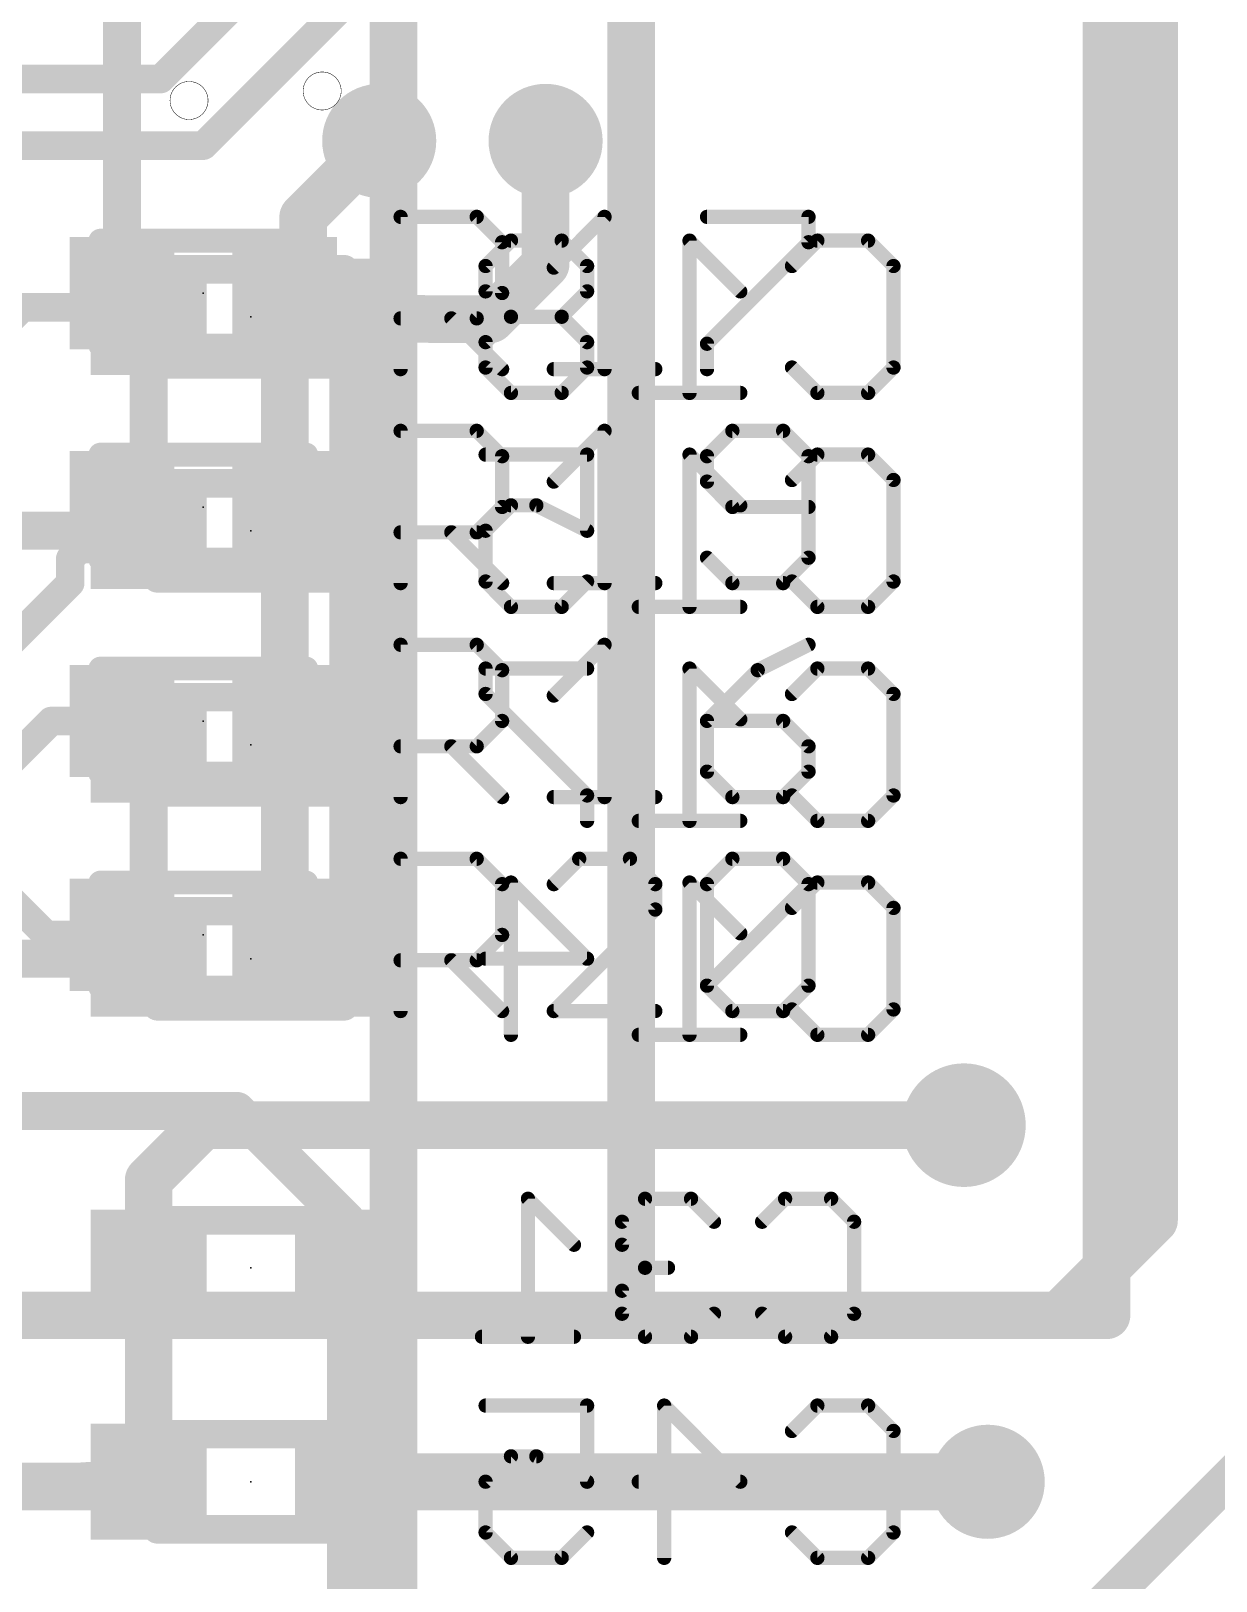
# Model space of a CAD drawing. Extents: x -18 to 144, y -21 to 125.
# Drawn here: x 62.83 to 69.16, y 65.89 to 74.17 of the extents above; entities that cross this region are included whole.
import ezdxf

# ---------------------------------------------------------------- set-up
doc = ezdxf.new("R2010")
doc.units = 0
for name, color, linetype in [('1', 251, 'CONTINUOUS'), ('114', 4, 'CONTINUOUS'), ('15', 251, 'CONTINUOUS'), ('16', 175, 'CONTINUOUS'), ('18', 82, 'CONTINUOUS'), ('2', 82, 'CONTINUOUS'), ('21', 253, 'CONTINUOUS'), ('22', 251, 'CONTINUOUS'), ('23', 7, 'CONTINUOUS'), ('24', 7, 'CONTINUOUS'), ('25', 253, 'CONTINUOUS'), ('28', 251, 'CONTINUOUS')]:
    doc.layers.add(name, color=color, linetype=linetype)

# ---------------------------------------------------------------- blocks, each defined once
blk = doc.blocks.new('RECT')
blk.add_solid([(-0.5, -0.5), (0.5, -0.5), (-0.5, 0.5), (0.5, 0.5)])
blk = doc.blocks.new('ROUNDV')
at = {"const_width": 0.5}
blk.add_lwpolyline([(0, -0.25, 1), (0, 0.25, 1), (0, -0.25)], format="xyb", dxfattribs=at)

msp = doc.modelspace()

# ---------------------------------------------------------------- linework, layer by layer
at = {"layer": '1'}
for points, const_width in [([(63.319, 72.771), (63.319, 75.511)], 0.2032), ([(64.2874, 73.1774), (64.6938, 73.5838)], 0.254), ([(64.2874, 72.7678), (64.2874, 73.1774)], 0.254), ([(64.189, 72.771), (64.2874, 72.7678)], 0.254), ([(64.189, 71.628), (64.189, 72.771)], 0.254), ([(63.2428, 72.6948), (63.319, 72.771)], 0.1524), ([(62.09, 71.996), (62.7888, 72.6948)], 0.1524), ([(62.7888, 72.6948), (63.2428, 72.6948)], 0.1524), ([(63.0428, 71.3518), (63.319, 71.628)], 0.1524), ([(64.189, 70.485), (64.189, 71.628)], 0.254), ([(63.0428, 71.2216), (63.0428, 71.3518)], 0.1524), ([(62.2172, 70.396), (63.0428, 71.2216)], 0.1524), ([(62.9412, 70.485), (62.4586, 70.0024)], 0.1524), ([(63.319, 70.485), (62.9412, 70.485)], 0.1524), ([(64.189, 69.342), (64.189, 70.485)], 0.254), ([(62.9158, 69.342), (62.6364, 69.6214)], 0.1524), ([(63.319, 69.342), (62.9158, 69.342)], 0.1524), ([(62.5602, 68.4022), (63.9318, 68.4022)], 0.2032), ([(63.9318, 68.4022), (64.516, 67.818)], 0.2032), ([(64.516, 67.818), (64.516, 65.278)], 0.2032)]:
    msp.add_lwpolyline(points, dxfattribs=dict(at, const_width=const_width))
for points, const_width in [([(64.7387, 73.5389, 1), (64.6489, 73.6287)], 0.127), ([(64.3509, 73.1774, 1), (64.2239, 73.1774)], 0.127), ([(64.2425, 73.2223, 1), (64.3323, 73.1325)], 0.127), ([(64.1911, 72.8345, 1), (64.1869, 72.7075)], 0.127), ([(64.2525, 72.771, 1), (64.1255, 72.771)], 0.127), ([(64.2853, 72.7043, 1), (64.2895, 72.8313)], 0.127), ([(63.2682, 72.771, 1), (63.3698, 72.771)], 0.1016), ([(63.3459, 72.7441, 1), (63.2921, 72.7979)], 0.0762), ([(64.2239, 72.7678, 1), (64.3509, 72.7678)], 0.127), ([(62.8157, 72.6679, 1), (62.7619, 72.7217)], 0.0762), ([(63.2159, 72.7217, 1), (63.2697, 72.6679)], 0.0762), ([(63.2428, 72.6567, 1), (63.2428, 72.7329)], 0.0762), ([(63.3459, 71.6011, 1), (63.2921, 71.6549)], 0.0762), ([(64.2525, 71.628, 1), (64.1255, 71.628)], 0.127), ([(64.1255, 71.628, 1), (64.2525, 71.628)], 0.127), ([(63.0809, 71.3518, 1), (63.0047, 71.3518)], 0.0762), ([(63.0159, 71.3787, 1), (63.0697, 71.3249)], 0.0762), ([(63.0697, 71.1947, 1), (63.0159, 71.2485)], 0.0762), ([(63.0047, 71.2216, 1), (63.0809, 71.2216)], 0.0762), ([(62.9412, 70.5231, 1), (62.9412, 70.4469)], 0.0762), ([(62.9681, 70.4581, 1), (62.9143, 70.5119)], 0.0762), ([(63.319, 70.4469, 1), (63.319, 70.5231)], 0.0762), ([(64.2525, 70.485, 1), (64.1255, 70.485)], 0.127), ([(64.1255, 70.485, 1), (64.2525, 70.485)], 0.127), ([(62.9158, 69.3801, 1), (62.9158, 69.3039)], 0.0762), ([(62.8889, 69.3151, 1), (62.9427, 69.3689)], 0.0762), ([(63.319, 69.3039, 1), (63.319, 69.3801)], 0.0762), ([(64.1255, 69.342, 1), (64.2525, 69.342)], 0.127), ([(63.9677, 68.4381, 1), (63.8959, 68.3663)], 0.1016), ([(63.9318, 68.3514, 1), (63.9318, 68.453)], 0.1016), ([(64.5668, 67.818, 1), (64.4652, 67.818)], 0.1016), ([(64.4801, 67.7821, 1), (64.5519, 67.8539)], 0.1016)]:
    msp.add_lwpolyline(points, format="xyb", dxfattribs=dict(at, const_width=const_width))
at = {"layer": '114', "const_width": 0.0025}
for points in [[(64.389, 73.7489, 1), (64.389, 73.9521, 1), (64.389, 73.7489)], [(63.6778, 73.6981, 1), (63.6778, 73.9013, 1), (63.6778, 73.6981)]]:
    msp.add_lwpolyline(points, format="xyb", dxfattribs=at)
at = {"layer": '15'}
for points, const_width in [([(68.58, 82.55), (68.58, 67.31)], 0.254), ([(68.834, 67.818), (68.834, 81.534)], 0.254), ([(66.04, 67.31), (66.04, 78.994)], 0.254), ([(64.77, 76.962), (64.77, 64.77)], 0.254), ([(68.326, 67.31), (68.834, 67.818)], 0.254), ([(67.818, 65.024), (70.358, 67.564)], 0.2032), ([(62.484, 67.31), (68.326, 67.31)], 0.254), ([(68.58, 67.31), (66.04, 67.31)], 0.254)]:
    msp.add_lwpolyline(points, dxfattribs=dict(at, const_width=const_width))
at = {"layer": '15', "const_width": 0.127}
for points in [[(68.8789, 67.7731, 1), (68.7891, 67.8629)], [(68.7705, 67.818, 1), (68.8975, 67.818)], [(66.04, 67.3735, 1), (66.04, 67.2465)], [(68.2811, 67.3549, 1), (68.3709, 67.2651)], [(68.326, 67.2465, 1), (68.326, 67.3735)], [(68.58, 67.2465, 1), (68.58, 67.3735)], [(65.9765, 67.31, 1), (66.1035, 67.31)], [(68.5165, 67.31, 1), (68.6435, 67.31)]]:
    msp.add_lwpolyline(points, format="xyb", dxfattribs=at)
at = {"layer": '16'}
for points, const_width in [([(65.5828, 72.9234), (65.5828, 73.5838)], 0.254), ([(65.2907, 72.6313), (65.5828, 72.9234)], 0.254), ([(63.4619, 72.644), (63.4619, 71.501)], 0.2032), ([(64.5541, 72.644), (64.9859, 72.6313)], 0.254), ([(64.5541, 71.501), (64.5541, 72.644)], 0.254), ([(64.9859, 72.6313), (65.2907, 72.6313)], 0.254), ([(64.5541, 70.358), (64.5541, 71.501)], 0.254), ([(63.4619, 71.501), (62.4332, 71.501)], 0.2032), ([(64.5541, 69.215), (64.5541, 70.358)], 0.254), ([(63.4619, 70.358), (63.4619, 69.215)], 0.2032), ([(63.4619, 69.215), (62.5348, 69.215)], 0.2032), ([(63.4619, 68.0339), (63.754, 68.326)], 0.254), ([(63.754, 68.326), (67.818, 68.326)], 0.254), ([(63.4619, 67.564), (63.4619, 68.0339)], 0.254), ([(63.4619, 67.564), (63.4619, 66.421)], 0.254), ([(64.5541, 67.564), (64.5541, 66.421)], 0.254), ([(64.5541, 66.421), (64.6811, 66.548)], 0.3048), ([(64.6811, 66.548), (64.6938, 66.3448)], 0.3048), ([(64.6938, 66.3448), (64.77, 66.421)], 0.3048), ([(64.77, 66.421), (67.945, 66.421)], 0.3048), ([(63.0809, 66.3956), (62.484, 66.3956)], 0.254), ([(63.4619, 66.421), (63.0809, 66.3956)], 0.254), ([(63.0809, 66.3956), (63.5, 66.3956)], 0.254), ([(64.5541, 66.421), (64.5541, 65.278)], 0.254)]:
    msp.add_lwpolyline(points, dxfattribs=dict(at, const_width=const_width))
for points, const_width in [([(65.6463, 73.5838, 1), (65.5193, 73.5838)], 0.127), ([(65.6277, 72.8785, 1), (65.5379, 72.9683)], 0.127), ([(65.5193, 72.9234, 1), (65.6463, 72.9234)], 0.127), ([(63.5127, 72.644, 1), (63.4111, 72.644)], 0.1016), ([(64.556, 72.7075, 1), (64.5522, 72.5805)], 0.127), ([(64.6176, 72.644, 1), (64.4906, 72.644)], 0.127), ([(64.9859, 72.6948, 1), (64.9859, 72.5678)], 0.127), ([(64.984, 72.5678, 1), (64.9878, 72.6948)], 0.127), ([(65.2458, 72.6762, 1), (65.3356, 72.5864)], 0.127), ([(65.2907, 72.5678, 1), (65.2907, 72.6948)], 0.127), ([(64.6176, 71.501, 1), (64.4906, 71.501)], 0.127), ([(63.4111, 71.501, 1), (63.5127, 71.501)], 0.1016), ([(63.4619, 71.4502, 1), (63.4619, 71.5518)], 0.1016), ([(64.4906, 71.501, 1), (64.6176, 71.501)], 0.127), ([(64.6176, 70.358, 1), (64.4906, 70.358)], 0.127), ([(63.5127, 70.358, 1), (63.4111, 70.358)], 0.1016), ([(64.4906, 70.358, 1), (64.6176, 70.358)], 0.127), ([(63.4619, 69.1642, 1), (63.4619, 69.2658)], 0.1016), ([(63.4111, 69.215, 1), (63.5127, 69.215)], 0.1016), ([(64.4906, 69.215, 1), (64.6176, 69.215)], 0.127), ([(63.754, 68.3895, 1), (63.754, 68.2625)], 0.127), ([(63.7989, 68.2811, 1), (63.7091, 68.3709)], 0.127), ([(67.818, 68.2625, 1), (67.818, 68.3895)], 0.127), ([(63.5254, 68.0339, 1), (63.3984, 68.0339)], 0.127), ([(63.417, 68.0788, 1), (63.5068, 67.989)], 0.127), ([(63.5254, 67.564, 1), (63.3984, 67.564)], 0.127), ([(64.6176, 67.564, 1), (64.4906, 67.564)], 0.127), ([(63.3984, 67.564, 1), (63.5254, 67.564)], 0.127), ([(64.7572, 66.5528, 1), (64.605, 66.5432)], 0.1524), ([(64.735, 66.4941, 1), (64.6272, 66.6019)], 0.1524), ([(64.77, 66.4972, 1), (64.77, 66.3448)], 0.1524), ([(64.8239, 66.3671, 1), (64.7161, 66.4749)], 0.1524), ([(67.945, 66.3448, 1), (67.945, 66.4972)], 0.1524), ([(63.0809, 66.4591, 1), (63.0809, 66.3321)], 0.127), ([(63.0767, 66.459, 1), (63.0851, 66.3322)], 0.127), ([(63.0809, 66.3321, 1), (63.0809, 66.4591)], 0.127), ([(63.4661, 66.3576, 1), (63.4577, 66.4844)], 0.127), ([(63.5, 66.3321, 1), (63.5, 66.4591)], 0.127), ([(64.5002, 66.4749, 1), (64.608, 66.3671)], 0.1524), ([(64.6176, 66.421, 1), (64.4906, 66.421)], 0.127), ([(63.3984, 66.421, 1), (63.5254, 66.421)], 0.127), ([(64.4906, 66.421, 1), (64.6176, 66.421)], 0.127), ([(64.6399, 66.3987, 1), (64.7477, 66.2909)], 0.1524), ([(64.6177, 66.34, 1), (64.7699, 66.3496)], 0.1524)]:
    msp.add_lwpolyline(points, format="xyb", dxfattribs=dict(at, const_width=const_width))
at = {"layer": '2', "const_width": 0.1524}
for points in [[(63.5254, 73.914), (65.151, 75.5396)], [(63.754, 73.5584), (64.8208, 74.6252)], [(57.6072, 73.914), (63.5254, 73.914)], [(57.8104, 73.5584), (63.754, 73.5584)]]:
    msp.add_lwpolyline(points, dxfattribs=at)
at = {"layer": '2', "const_width": 0.0762}
for points in [[(63.4985, 73.9409, 1), (63.5523, 73.8871)], [(63.5254, 73.8759, 1), (63.5254, 73.9521)], [(63.7271, 73.5853, 1), (63.7809, 73.5315)], [(63.754, 73.5203, 1), (63.754, 73.5965)]]:
    msp.add_lwpolyline(points, format="xyb", dxfattribs=at)
at = {"layer": '21', "const_width": 0.0635}
for points in [[(63.204, 73.0828, 1), (63.204, 73.0192)], [(64.304, 73.0192, 1), (64.304, 73.0828)], [(63.204, 72.5228, 1), (63.204, 72.4592)], [(64.304, 72.4592, 1), (64.304, 72.5228)], [(63.204, 71.9398, 1), (63.204, 71.8762)], [(64.304, 71.8762, 1), (64.304, 71.9398)], [(63.204, 71.3798, 1), (63.204, 71.3162)], [(64.304, 71.3162, 1), (64.304, 71.3798)], [(63.204, 70.7968, 1), (63.204, 70.7332)], [(64.304, 70.7332, 1), (64.304, 70.7968)], [(63.204, 70.2368, 1), (63.204, 70.1732)], [(64.304, 70.1732, 1), (64.304, 70.2368)], [(63.204, 69.6538, 1), (63.204, 69.5902)], [(64.304, 69.5902, 1), (64.304, 69.6538)], [(63.204, 69.0938, 1), (63.204, 69.0302)], [(64.304, 69.0302, 1), (64.304, 69.0938)]]:
    msp.add_lwpolyline(points, format="xyb", dxfattribs=at)
at = {"layer": '21', "const_width": 0.127}
for points in [[(63.204, 73.051), (64.304, 73.051)], [(63.204, 72.491), (64.304, 72.491)], [(63.204, 71.908), (64.304, 71.908)], [(63.204, 71.348), (64.304, 71.348)], [(63.204, 70.765), (64.304, 70.765)], [(63.204, 70.205), (64.304, 70.205)], [(63.204, 69.622), (64.304, 69.622)], [(63.204, 69.062), (64.304, 69.062)]]:
    msp.add_lwpolyline(points, dxfattribs=at)
at = {"layer": '22', "const_width": 0.1524}
for points in [[(63.508, 72.898), (64.508, 72.898)], [(64.508, 72.39), (63.508, 72.39)], [(63.508, 71.755), (64.508, 71.755)], [(64.508, 71.247), (63.508, 71.247)], [(63.508, 70.612), (64.508, 70.612)], [(64.508, 70.104), (63.508, 70.104)], [(63.508, 69.469), (64.508, 69.469)], [(64.508, 68.961), (63.508, 68.961)], [(63.508, 67.818), (64.508, 67.818)], [(64.508, 67.31), (63.508, 67.31)], [(63.508, 66.675), (64.508, 66.675)], [(64.508, 66.167), (63.508, 66.167)]]:
    msp.add_lwpolyline(points, dxfattribs=at)
at = {"layer": '22', "const_width": 0.0762}
for points in [[(63.508, 72.9361, 1), (63.508, 72.8599)], [(64.508, 72.8599, 1), (64.508, 72.9361)], [(63.508, 72.4281, 1), (63.508, 72.3519)], [(64.508, 72.3519, 1), (64.508, 72.4281)], [(63.508, 71.7931, 1), (63.508, 71.7169)], [(64.508, 71.7169, 1), (64.508, 71.7931)], [(63.508, 71.2851, 1), (63.508, 71.2089)], [(64.508, 71.2089, 1), (64.508, 71.2851)], [(63.508, 70.6501, 1), (63.508, 70.5739)], [(64.508, 70.5739, 1), (64.508, 70.6501)], [(63.508, 70.1421, 1), (63.508, 70.0659)], [(64.508, 70.0659, 1), (64.508, 70.1421)], [(63.508, 69.5071, 1), (63.508, 69.4309)], [(64.508, 69.4309, 1), (64.508, 69.5071)], [(63.508, 68.9991, 1), (63.508, 68.9229)], [(64.508, 68.9229, 1), (64.508, 68.9991)], [(63.508, 67.8561, 1), (63.508, 67.7799)], [(64.508, 67.7799, 1), (64.508, 67.8561)], [(63.508, 67.3481, 1), (63.508, 67.2719)], [(64.508, 67.2719, 1), (64.508, 67.3481)], [(63.508, 66.7131, 1), (63.508, 66.6369)], [(64.508, 66.6369, 1), (64.508, 66.7131)], [(63.508, 66.2051, 1), (63.508, 66.1289)], [(64.508, 66.1289, 1), (64.508, 66.2051)]]:
    msp.add_lwpolyline(points, format="xyb", dxfattribs=at)
at = {"layer": '23'}
for p in [(63.754, 72.771), (63.754, 71.628), (63.754, 70.485), (63.754, 69.342)]:
    msp.add_point(p, dxfattribs=at)
at = {"layer": '24'}
for p in [(64.008, 72.644), (64.008, 71.501), (64.008, 70.358), (64.008, 69.215), (64.008, 67.564), (64.008, 66.421)]:
    msp.add_point(p, dxfattribs=at)
at = {"layer": '25', "const_width": 0.0762}
for points in [[(64.8081, 72.3646), (64.8081, 73.1781)], [(64.8081, 73.1781), (65.2148, 73.1781)], [(65.2148, 73.1781), (65.3504, 73.0425)], [(65.6267, 72.9069), (65.8978, 73.1781)], [(65.8978, 73.1781), (65.8978, 72.3646)], [(66.4453, 73.1781), (66.9876, 73.1781)], [(66.9876, 73.1781), (66.9876, 73.0425)], [(65.3504, 73.0425), (65.3504, 72.7713)], [(66.9876, 73.0425), (66.4453, 72.5002)], [(65.3504, 72.7713), (65.2148, 72.6358)], [(65.2148, 72.6358), (64.8081, 72.6358)], [(65.0793, 72.6358), (65.3504, 72.3646)], [(66.4453, 72.5002), (66.4453, 72.3646)], [(65.6267, 72.3646), (66.169, 72.3646)], [(64.8081, 71.2216), (64.8081, 72.0351)], [(64.8081, 72.0351), (65.2148, 72.0351)], [(65.2148, 72.0351), (65.3504, 71.8995)], [(65.6267, 71.7639), (65.8978, 72.0351)], [(65.8978, 72.0351), (65.8978, 71.2216)], [(66.5808, 72.0351), (66.4453, 71.8995)], [(66.852, 72.0351), (66.5808, 72.0351)], [(66.9876, 71.8995), (66.852, 72.0351)], [(65.3504, 71.8995), (65.3504, 71.6283)], [(66.4453, 71.8995), (66.4453, 71.7639)], [(66.9876, 71.3572), (66.9876, 71.8995)], [(66.4453, 71.7639), (66.5808, 71.6283)], [(65.3504, 71.6283), (65.2148, 71.4928)], [(66.5808, 71.6283), (66.9876, 71.6283)], [(65.2148, 71.4928), (64.8081, 71.4928)], [(65.0793, 71.4928), (65.3504, 71.2216)], [(66.4453, 71.3572), (66.5808, 71.2216)], [(66.852, 71.2216), (66.9876, 71.3572)], [(65.6267, 71.2216), (66.169, 71.2216)], [(66.5808, 71.2216), (66.852, 71.2216)], [(64.8081, 70.0786), (64.8081, 70.8921)], [(64.8081, 70.8921), (65.2148, 70.8921)], [(65.2148, 70.8921), (65.3504, 70.7565)], [(65.6267, 70.6209), (65.8978, 70.8921)], [(65.8978, 70.8921), (65.8978, 70.0786)], [(66.9876, 70.8921), (66.7164, 70.7565)], [(65.3504, 70.7565), (65.3504, 70.4853)], [(66.7164, 70.7565), (66.4453, 70.4853)], [(65.3504, 70.4853), (65.2148, 70.3498)], [(66.4453, 70.4853), (66.4453, 70.2142)], [(66.852, 70.4853), (66.4453, 70.4853)], [(66.9876, 70.3498), (66.852, 70.4853)], [(65.2148, 70.3498), (64.8081, 70.3498)], [(65.0793, 70.3498), (65.3504, 70.0786)], [(66.9876, 70.2142), (66.9876, 70.3498)], [(66.4453, 70.2142), (66.5808, 70.0786)], [(66.852, 70.0786), (66.9876, 70.2142)], [(65.6267, 70.0786), (66.169, 70.0786)], [(66.5808, 70.0786), (66.852, 70.0786)], [(64.8081, 68.9356), (64.8081, 69.7491)], [(64.8081, 69.7491), (65.2148, 69.7491)], [(65.2148, 69.7491), (65.3504, 69.6135)], [(65.7623, 69.7491), (65.6267, 69.6135)], [(66.0334, 69.7491), (65.7623, 69.7491)], [(66.169, 69.6135), (66.0334, 69.7491)], [(66.4453, 69.6135), (66.5808, 69.7491)], [(66.5808, 69.7491), (66.852, 69.7491)], [(66.852, 69.7491), (66.9876, 69.6135)], [(65.3504, 69.6135), (65.3504, 69.3423)], [(66.169, 69.4779), (66.169, 69.6135)], [(66.4453, 69.0712), (66.4453, 69.6135)], [(66.4453, 69.0712), (66.9876, 69.6135)], [(66.9876, 69.6135), (66.9876, 69.0712)], [(65.6267, 68.9356), (66.169, 69.4779)], [(65.3504, 69.3423), (65.2148, 69.2068)], [(65.2148, 69.2068), (64.8081, 69.2068)], [(65.0793, 69.2068), (65.3504, 68.9356)], [(66.5808, 68.9356), (66.4453, 69.0712)], [(66.9876, 69.0712), (66.852, 68.9356)], [(66.169, 68.9356), (65.6267, 68.9356)], [(66.852, 68.9356), (66.5808, 68.9356)]]:
    msp.add_lwpolyline(points, dxfattribs=at)
at = {"layer": '25', "const_width": 0.0381}
for points in [[(64.8271, 73.1781, 1), (64.7891, 73.1781)], [(64.8081, 73.1971, 1), (64.8081, 73.159)], [(65.2283, 73.1916, 1), (65.2014, 73.1646)], [(65.2148, 73.159, 1), (65.2148, 73.1971)], [(65.9169, 73.1781, 1), (65.8788, 73.1781)], [(65.9113, 73.1646, 1), (65.8844, 73.1916)], [(66.4453, 73.1971, 1), (66.4453, 73.159)], [(67.0066, 73.1781, 1), (66.9685, 73.1781)], [(66.9876, 73.159, 1), (66.9876, 73.1971)], [(65.3695, 73.0425, 1), (65.3314, 73.0425)], [(65.337, 73.029, 1), (65.3639, 73.056)], [(66.9685, 73.0425, 1), (67.0066, 73.0425)], [(67.0011, 73.029, 1), (66.9741, 73.056)], [(65.6132, 72.9204, 1), (65.6401, 72.8935)], [(65.3314, 72.7713, 1), (65.3695, 72.7713)], [(65.3639, 72.7579, 1), (65.337, 72.7848)], [(64.8081, 72.6548, 1), (64.8081, 72.6167)], [(65.0927, 72.6492, 1), (65.0658, 72.6223)], [(65.2014, 72.6492, 1), (65.2283, 72.6223)], [(65.2148, 72.6167, 1), (65.2148, 72.6548)], [(66.4318, 72.5137, 1), (66.4587, 72.4867)], [(66.4643, 72.5002, 1), (66.4262, 72.5002)], [(64.7891, 72.3646, 1), (64.8271, 72.3646)], [(65.337, 72.3511, 1), (65.3639, 72.3781)], [(65.6267, 72.3837, 1), (65.6267, 72.3456)], [(65.8788, 72.3646, 1), (65.9169, 72.3646)], [(66.169, 72.3456, 1), (66.169, 72.3837)], [(66.4262, 72.3646, 1), (66.4643, 72.3646)], [(64.8271, 72.0351, 1), (64.7891, 72.0351)], [(64.8081, 72.0541, 1), (64.8081, 72.016)], [(65.2283, 72.0486, 1), (65.2014, 72.0216)], [(65.2148, 72.016, 1), (65.2148, 72.0541)], [(65.9169, 72.0351, 1), (65.8788, 72.0351)], [(65.9113, 72.0216, 1), (65.8844, 72.0486)], [(66.5808, 72.0541, 1), (66.5808, 72.016)], [(66.5943, 72.0216, 1), (66.5674, 72.0486)], [(66.8655, 72.0486, 1), (66.8385, 72.0216)], [(66.852, 72.016, 1), (66.852, 72.0541)], [(65.3695, 71.8995, 1), (65.3314, 71.8995)], [(65.337, 71.886, 1), (65.3639, 71.913)], [(66.4318, 71.913, 1), (66.4587, 71.886)], [(66.4643, 71.8995, 1), (66.4262, 71.8995)], [(67.0066, 71.8995, 1), (66.9685, 71.8995)], [(66.9741, 71.886, 1), (67.0011, 71.913)], [(65.6132, 71.7774, 1), (65.6401, 71.7505)], [(66.4587, 71.7774, 1), (66.4318, 71.7505)], [(66.4262, 71.7639, 1), (66.4643, 71.7639)], [(65.3314, 71.6283, 1), (65.3695, 71.6283)], [(65.3639, 71.6149, 1), (65.337, 71.6418)], [(66.5808, 71.6474, 1), (66.5808, 71.6093)], [(66.5674, 71.6149, 1), (66.5943, 71.6418)], [(66.9876, 71.6093, 1), (66.9876, 71.6474)], [(64.8081, 71.5118, 1), (64.8081, 71.4737)], [(65.0927, 71.5062, 1), (65.0658, 71.4793)], [(65.2014, 71.5062, 1), (65.2283, 71.4793)], [(65.2148, 71.4737, 1), (65.2148, 71.5118)], [(66.4587, 71.3707, 1), (66.4318, 71.3437)], [(66.9685, 71.3572, 1), (67.0066, 71.3572)], [(67.0011, 71.3437, 1), (66.9741, 71.3707)], [(64.7891, 71.2216, 1), (64.8271, 71.2216)], [(65.337, 71.2081, 1), (65.3639, 71.2351)], [(65.6267, 71.2407, 1), (65.6267, 71.2026)], [(65.8788, 71.2216, 1), (65.9169, 71.2216)], [(66.169, 71.2026, 1), (66.169, 71.2407)], [(66.5808, 71.2407, 1), (66.5808, 71.2026)], [(66.5674, 71.2081, 1), (66.5943, 71.2351)], [(66.8385, 71.2351, 1), (66.8655, 71.2081)], [(66.852, 71.2026, 1), (66.852, 71.2407)], [(64.8271, 70.8921, 1), (64.7891, 70.8921)], [(64.8081, 70.9111, 1), (64.8081, 70.873)], [(65.2283, 70.9056, 1), (65.2014, 70.8786)], [(65.2148, 70.873, 1), (65.2148, 70.9111)], [(65.9169, 70.8921, 1), (65.8788, 70.8921)], [(65.9113, 70.8786, 1), (65.8844, 70.9056)], [(66.9961, 70.8751, 1), (66.9791, 70.9091)], [(65.3695, 70.7565, 1), (65.3314, 70.7565)], [(66.7299, 70.743, 1), (66.7029, 70.77)], [(65.337, 70.743, 1), (65.3639, 70.77)], [(66.7079, 70.7736, 1), (66.7249, 70.7395)], [(65.6132, 70.6344, 1), (65.6401, 70.6075)], [(65.3314, 70.4853, 1), (65.3695, 70.4853)], [(65.3639, 70.4719, 1), (65.337, 70.4988)], [(66.4643, 70.4853, 1), (66.4262, 70.4853)], [(66.4453, 70.5044, 1), (66.4453, 70.4663)], [(66.4318, 70.4988, 1), (66.4587, 70.4719)], [(66.8655, 70.4988, 1), (66.8385, 70.4719)], [(66.852, 70.4663, 1), (66.852, 70.5044)], [(64.8081, 70.3688, 1), (64.8081, 70.3307)], [(65.0927, 70.3632, 1), (65.0658, 70.3363)], [(65.2014, 70.3632, 1), (65.2283, 70.3363)], [(65.2148, 70.3307, 1), (65.2148, 70.3688)], [(67.0066, 70.3498, 1), (66.9685, 70.3498)], [(66.9741, 70.3363, 1), (67.0011, 70.3632)], [(66.4587, 70.2277, 1), (66.4318, 70.2007)], [(66.4262, 70.2142, 1), (66.4643, 70.2142)], [(66.9685, 70.2142, 1), (67.0066, 70.2142)], [(67.0011, 70.2007, 1), (66.9741, 70.2277)], [(64.7891, 70.0786, 1), (64.8271, 70.0786)], [(65.337, 70.0651, 1), (65.3639, 70.0921)], [(65.6267, 70.0977, 1), (65.6267, 70.0596)], [(65.8788, 70.0786, 1), (65.9169, 70.0786)], [(66.169, 70.0596, 1), (66.169, 70.0977)], [(66.5808, 70.0977, 1), (66.5808, 70.0596)], [(66.5674, 70.0651, 1), (66.5943, 70.0921)], [(66.8385, 70.0921, 1), (66.8655, 70.0651)], [(66.852, 70.0596, 1), (66.852, 70.0977)], [(64.8271, 69.7491, 1), (64.7891, 69.7491)], [(64.8081, 69.7681, 1), (64.8081, 69.73)], [(65.2283, 69.7626, 1), (65.2014, 69.7356)], [(65.2148, 69.73, 1), (65.2148, 69.7681)], [(65.7623, 69.7681, 1), (65.7623, 69.73)], [(65.7757, 69.7356, 1), (65.7488, 69.7626)], [(66.0469, 69.7626, 1), (66.02, 69.7356)], [(66.0334, 69.73, 1), (66.0334, 69.7681)], [(66.5808, 69.7681, 1), (66.5808, 69.73)], [(66.5943, 69.7356, 1), (66.5674, 69.7626)], [(66.8655, 69.7626, 1), (66.8385, 69.7356)], [(66.852, 69.73, 1), (66.852, 69.7681)], [(65.3695, 69.6135, 1), (65.3314, 69.6135)], [(65.337, 69.6, 1), (65.3639, 69.627)], [(65.6132, 69.627, 1), (65.6401, 69.6)], [(66.1881, 69.6135, 1), (66.15, 69.6135)], [(66.1555, 69.6, 1), (66.1825, 69.627)], [(66.4318, 69.627, 1), (66.4587, 69.6)], [(66.4643, 69.6135, 1), (66.4262, 69.6135)], [(67.0066, 69.6135, 1), (66.9685, 69.6135)], [(67.0011, 69.6, 1), (66.9741, 69.627)], [(66.9741, 69.6, 1), (67.0011, 69.627)], [(66.15, 69.4779, 1), (66.1881, 69.4779)], [(66.1825, 69.4645, 1), (66.1555, 69.4914)], [(65.3314, 69.3423, 1), (65.3695, 69.3423)], [(65.3639, 69.3289, 1), (65.337, 69.3558)], [(64.8081, 69.2258, 1), (64.8081, 69.1877)], [(65.0927, 69.2202, 1), (65.0658, 69.1933)], [(65.2014, 69.2202, 1), (65.2283, 69.1933)], [(65.2148, 69.1877, 1), (65.2148, 69.2258)], [(66.4587, 69.0847, 1), (66.4318, 69.0577)], [(66.4318, 69.0847, 1), (66.4587, 69.0577)], [(66.4262, 69.0712, 1), (66.4643, 69.0712)], [(66.9685, 69.0712, 1), (67.0066, 69.0712)], [(67.0011, 69.0577, 1), (66.9741, 69.0847)], [(65.6267, 68.9547, 1), (65.6267, 68.9166)], [(66.169, 68.9166, 1), (66.169, 68.9547)], [(66.5808, 68.9547, 1), (66.5808, 68.9166)], [(66.852, 68.9166, 1), (66.852, 68.9547)], [(64.7891, 68.9356, 1), (64.8271, 68.9356)], [(65.337, 68.9221, 1), (65.3639, 68.9491)], [(65.6132, 68.9491, 1), (65.6401, 68.9221)], [(66.5674, 68.9221, 1), (66.5943, 68.9491)], [(66.8385, 68.9491, 1), (66.8655, 68.9221)]]:
    msp.add_lwpolyline(points, format="xyb", dxfattribs=at)
at = {"layer": '28', "const_width": 0.0762}
for points in [[(65.3977, 73.0511), (65.2622, 72.9155)], [(65.6689, 73.0511), (65.3977, 73.0511)], [(65.8045, 72.9155), (65.6689, 73.0511)], [(66.6231, 72.7799), (66.3519, 73.0511)], [(66.3519, 73.0511), (66.3519, 72.2376)], [(66.8993, 72.9155), (67.0349, 73.0511)], [(67.0349, 73.0511), (67.3061, 73.0511)], [(67.3061, 73.0511), (67.4416, 72.9155)], [(65.2622, 72.9155), (65.2622, 72.7799)], [(65.8045, 72.7799), (65.8045, 72.9155)], [(67.4416, 72.9155), (67.4416, 72.3732)], [(65.2622, 72.7799), (65.3977, 72.6443)], [(65.6689, 72.6443), (65.8045, 72.7799)], [(65.3977, 72.6443), (65.2622, 72.5088)], [(65.6689, 72.6443), (65.3977, 72.6443)], [(65.8045, 72.5088), (65.6689, 72.6443)], [(65.2622, 72.5088), (65.2622, 72.3732)], [(65.8045, 72.3732), (65.8045, 72.5088)], [(65.2622, 72.3732), (65.3977, 72.2376)], [(65.6689, 72.2376), (65.8045, 72.3732)], [(67.0349, 72.2376), (66.8993, 72.3732)], [(67.4416, 72.3732), (67.3061, 72.2376)], [(65.3977, 72.2376), (65.6689, 72.2376)], [(66.6231, 72.2376), (66.0807, 72.2376)], [(67.3061, 72.2376), (67.0349, 72.2376)], [(65.2622, 71.9081), (65.8045, 71.9081)], [(65.8045, 71.9081), (65.8045, 71.5013)], [(66.6231, 71.6369), (66.3519, 71.9081)], [(66.3519, 71.9081), (66.3519, 71.0946)], [(66.8993, 71.7725), (67.0349, 71.9081)], [(67.0349, 71.9081), (67.3061, 71.9081)], [(67.3061, 71.9081), (67.4416, 71.7725)], [(67.4416, 71.7725), (67.4416, 71.2302)], [(65.3977, 71.6369), (65.2622, 71.5013)], [(65.5333, 71.6369), (65.3977, 71.6369)], [(65.8045, 71.5013), (65.5333, 71.6369)], [(65.2622, 71.5013), (65.2622, 71.2302)], [(65.2622, 71.2302), (65.3977, 71.0946)], [(65.6689, 71.0946), (65.8045, 71.2302)], [(67.0349, 71.0946), (66.8993, 71.2302)], [(67.4416, 71.2302), (67.3061, 71.0946)], [(65.3977, 71.0946), (65.6689, 71.0946)], [(66.6231, 71.0946), (66.0807, 71.0946)], [(67.3061, 71.0946), (67.0349, 71.0946)], [(65.8045, 70.7651), (65.2622, 70.7651)], [(65.2622, 70.7651), (65.2622, 70.6295)], [(66.6231, 70.4939), (66.3519, 70.7651)], [(66.3519, 70.7651), (66.3519, 69.9516)], [(66.8993, 70.6295), (67.0349, 70.7651)], [(67.0349, 70.7651), (67.3061, 70.7651)], [(67.3061, 70.7651), (67.4416, 70.6295)], [(65.2622, 70.6295), (65.8045, 70.0872)], [(67.4416, 70.6295), (67.4416, 70.0872)], [(65.8045, 70.0872), (65.8045, 69.9516)], [(67.0349, 69.9516), (66.8993, 70.0872)], [(67.4416, 70.0872), (67.3061, 69.9516)], [(66.6231, 69.9516), (66.0807, 69.9516)], [(67.3061, 69.9516), (67.0349, 69.9516)], [(65.3977, 68.8086), (65.3977, 69.6221)], [(65.3977, 69.6221), (65.8045, 69.2153)], [(66.6231, 69.3509), (66.3519, 69.6221)], [(66.3519, 69.6221), (66.3519, 68.8086)], [(66.8993, 69.4865), (67.0349, 69.6221)], [(67.0349, 69.6221), (67.3061, 69.6221)], [(67.3061, 69.6221), (67.4416, 69.4865)], [(67.4416, 69.4865), (67.4416, 68.9442)], [(65.8045, 69.2153), (65.2622, 69.2153)], [(67.0349, 68.8086), (66.8993, 68.9442)], [(67.4416, 68.9442), (67.3061, 68.8086)], [(66.6231, 68.8086), (66.0807, 68.8086)], [(67.3061, 68.8086), (67.0349, 68.8086)], [(65.7343, 67.6872), (65.4886, 67.9329)], [(65.4886, 67.9329), (65.4886, 67.1957)], [(66.1141, 67.9329), (65.9912, 67.8101)], [(66.3599, 67.9329), (66.1141, 67.9329)], [(66.4827, 67.8101), (66.3599, 67.9329)], [(66.7397, 67.8101), (66.8625, 67.9329)], [(66.8625, 67.9329), (67.1083, 67.9329)], [(67.1083, 67.9329), (67.2311, 67.8101)], [(65.9912, 67.8101), (65.9912, 67.6872)], [(67.2311, 67.8101), (67.2311, 67.3186)], [(65.9912, 67.6872), (66.1141, 67.5643)], [(66.1141, 67.5643), (65.9912, 67.4414)], [(66.1141, 67.5643), (66.237, 67.5643)], [(65.9912, 67.4414), (65.9912, 67.3186)], [(65.9912, 67.3186), (66.1141, 67.1957)], [(66.3599, 67.1957), (66.4827, 67.3186)], [(66.8625, 67.1957), (66.7397, 67.3186)], [(67.2311, 67.3186), (67.1083, 67.1957)], [(65.7343, 67.1957), (65.2428, 67.1957)], [(66.1141, 67.1957), (66.3599, 67.1957)], [(67.1083, 67.1957), (66.8625, 67.1957)], [(65.2622, 66.8281), (65.8045, 66.8281)], [(65.8045, 66.8281), (65.8045, 66.4213)], [(66.2163, 66.0146), (66.2163, 66.8281)], [(66.2163, 66.8281), (66.6231, 66.4213)], [(66.8993, 66.6925), (67.0349, 66.8281)], [(67.0349, 66.8281), (67.3061, 66.8281)], [(67.3061, 66.8281), (67.4416, 66.6925)], [(67.4416, 66.6925), (67.4416, 66.1502)], [(65.3977, 66.5569), (65.2622, 66.4213)], [(65.5333, 66.5569), (65.3977, 66.5569)], [(65.8045, 66.4213), (65.5333, 66.5569)], [(65.2622, 66.4213), (65.2622, 66.1502)], [(66.6231, 66.4213), (66.0807, 66.4213)], [(65.2622, 66.1502), (65.3977, 66.0146)], [(65.6689, 66.0146), (65.8045, 66.1502)], [(67.0349, 66.0146), (66.8993, 66.1502)], [(67.4416, 66.1502), (67.3061, 66.0146)], [(65.3977, 66.0146), (65.6689, 66.0146)], [(67.3061, 66.0146), (67.0349, 66.0146)]]:
    msp.add_lwpolyline(points, dxfattribs=at)
at = {"layer": '28', "const_width": 0.0381}
for points in [[(65.3977, 73.0701, 1), (65.3977, 73.032)], [(65.4112, 73.0376, 1), (65.3843, 73.0646)], [(65.6824, 73.0646, 1), (65.6554, 73.0376)], [(65.6689, 73.032, 1), (65.6689, 73.0701)], [(66.3654, 73.0646, 1), (66.3384, 73.0376)], [(66.3709, 73.0511, 1), (66.3328, 73.0511)], [(67.0349, 73.0701, 1), (67.0349, 73.032)], [(67.0484, 73.0376, 1), (67.0214, 73.0646)], [(67.3195, 73.0646, 1), (67.2926, 73.0376)], [(67.3061, 73.032, 1), (67.3061, 73.0701)], [(65.2487, 72.929, 1), (65.2756, 72.902)], [(65.2812, 72.9155, 1), (65.2431, 72.9155)], [(65.8235, 72.9155, 1), (65.7854, 72.9155)], [(65.791, 72.902, 1), (65.818, 72.929)], [(66.8858, 72.929, 1), (66.9128, 72.902)], [(67.4607, 72.9155, 1), (67.4226, 72.9155)], [(67.4282, 72.902, 1), (67.4551, 72.929)], [(65.2756, 72.7934, 1), (65.2487, 72.7665)], [(65.2431, 72.7799, 1), (65.2812, 72.7799)], [(65.7854, 72.7799, 1), (65.8235, 72.7799)], [(65.818, 72.7665, 1), (65.791, 72.7934)], [(66.6096, 72.7665, 1), (66.6365, 72.7934)], [(65.3977, 72.6634, 1), (65.3977, 72.6253)], [(65.4112, 72.6309, 1), (65.3843, 72.6578)], [(65.3843, 72.6309, 1), (65.4112, 72.6578)], [(65.6824, 72.6578, 1), (65.6554, 72.6309)], [(65.6554, 72.6578, 1), (65.6824, 72.6309)], [(65.6689, 72.6253, 1), (65.6689, 72.6634)], [(65.2812, 72.5088, 1), (65.2431, 72.5088)], [(65.2487, 72.5222, 1), (65.2756, 72.4953)], [(65.8235, 72.5088, 1), (65.7854, 72.5088)], [(65.791, 72.4953, 1), (65.818, 72.5222)], [(65.2756, 72.3867, 1), (65.2487, 72.3597)], [(65.2431, 72.3732, 1), (65.2812, 72.3732)], [(65.7854, 72.3732, 1), (65.8235, 72.3732)], [(65.818, 72.3597, 1), (65.791, 72.3867)], [(66.9128, 72.3867, 1), (66.8858, 72.3597)], [(67.4226, 72.3732, 1), (67.4607, 72.3732)], [(67.4551, 72.3597, 1), (67.4282, 72.3867)], [(65.3977, 72.2566, 1), (65.3977, 72.2186)], [(65.3843, 72.2241, 1), (65.4112, 72.2511)], [(65.6554, 72.2511, 1), (65.6824, 72.2241)], [(65.6689, 72.2186, 1), (65.6689, 72.2566)], [(66.0807, 72.2566, 1), (66.0807, 72.2186)], [(66.3328, 72.2376, 1), (66.3709, 72.2376)], [(66.6231, 72.2186, 1), (66.6231, 72.2566)], [(67.0349, 72.2566, 1), (67.0349, 72.2186)], [(67.0214, 72.2241, 1), (67.0484, 72.2511)], [(67.2926, 72.2511, 1), (67.3195, 72.2241)], [(67.3061, 72.2186, 1), (67.3061, 72.2566)], [(65.2622, 71.9271, 1), (65.2622, 71.889)], [(65.8235, 71.9081, 1), (65.7854, 71.9081)], [(65.8045, 71.889, 1), (65.8045, 71.9271)], [(66.3654, 71.9216, 1), (66.3384, 71.8946)], [(66.3709, 71.9081, 1), (66.3328, 71.9081)], [(67.0349, 71.9271, 1), (67.0349, 71.889)], [(67.0484, 71.8946, 1), (67.0214, 71.9216)], [(67.3195, 71.9216, 1), (67.2926, 71.8946)], [(67.3061, 71.889, 1), (67.3061, 71.9271)], [(66.8858, 71.786, 1), (66.9128, 71.759)], [(67.4607, 71.7725, 1), (67.4226, 71.7725)], [(67.4282, 71.759, 1), (67.4551, 71.786)], [(65.3977, 71.656, 1), (65.3977, 71.6179)], [(65.4112, 71.6235, 1), (65.3843, 71.6504)], [(65.5418, 71.654, 1), (65.5248, 71.6199)], [(65.5333, 71.6179, 1), (65.5333, 71.656)], [(66.6096, 71.6235, 1), (66.6365, 71.6504)], [(65.2812, 71.5013, 1), (65.2431, 71.5013)], [(65.2487, 71.5148, 1), (65.2756, 71.4879)], [(65.7854, 71.5013, 1), (65.8235, 71.5013)], [(65.796, 71.4843, 1), (65.813, 71.5184)], [(65.2756, 71.2437, 1), (65.2487, 71.2167)], [(65.2431, 71.2302, 1), (65.2812, 71.2302)], [(65.818, 71.2167, 1), (65.791, 71.2437)], [(66.9128, 71.2437, 1), (66.8858, 71.2167)], [(67.4226, 71.2302, 1), (67.4607, 71.2302)], [(67.4551, 71.2167, 1), (67.4282, 71.2437)], [(65.3977, 71.1136, 1), (65.3977, 71.0756)], [(65.3843, 71.0811, 1), (65.4112, 71.1081)], [(65.6554, 71.1081, 1), (65.6824, 71.0811)], [(65.6689, 71.0756, 1), (65.6689, 71.1136)], [(66.0807, 71.1136, 1), (66.0807, 71.0756)], [(66.6231, 71.0756, 1), (66.6231, 71.1136)], [(67.0349, 71.1136, 1), (67.0349, 71.0756)], [(67.0214, 71.0811, 1), (67.0484, 71.1081)], [(67.2926, 71.1081, 1), (67.3195, 71.0811)], [(67.3061, 71.0756, 1), (67.3061, 71.1136)], [(66.3328, 71.0946, 1), (66.3709, 71.0946)], [(65.2812, 70.7651, 1), (65.2431, 70.7651)], [(65.2622, 70.7841, 1), (65.2622, 70.746)], [(65.8045, 70.746, 1), (65.8045, 70.7841)], [(66.3654, 70.7786, 1), (66.3384, 70.7516)], [(66.3709, 70.7651, 1), (66.3328, 70.7651)], [(67.0349, 70.7841, 1), (67.0349, 70.746)], [(67.0484, 70.7516, 1), (67.0214, 70.7786)], [(67.3195, 70.7786, 1), (67.2926, 70.7516)], [(67.3061, 70.746, 1), (67.3061, 70.7841)], [(65.2756, 70.643, 1), (65.2487, 70.616)], [(65.2431, 70.6295, 1), (65.2812, 70.6295)], [(66.8858, 70.643, 1), (66.9128, 70.616)], [(67.4607, 70.6295, 1), (67.4226, 70.6295)], [(67.4282, 70.616, 1), (67.4551, 70.643)], [(66.6096, 70.4805, 1), (66.6365, 70.5074)], [(65.8235, 70.0872, 1), (65.7854, 70.0872)], [(65.791, 70.0737, 1), (65.818, 70.1007)], [(66.9128, 70.1007, 1), (66.8858, 70.0737)], [(67.4226, 70.0872, 1), (67.4607, 70.0872)], [(67.4551, 70.0737, 1), (67.4282, 70.1007)], [(65.7854, 69.9516, 1), (65.8235, 69.9516)], [(66.0807, 69.9706, 1), (66.0807, 69.9326)], [(66.3328, 69.9516, 1), (66.3709, 69.9516)], [(66.6231, 69.9326, 1), (66.6231, 69.9706)], [(67.0349, 69.9706, 1), (67.0349, 69.9326)], [(67.0214, 69.9381, 1), (67.0484, 69.9651)], [(67.2926, 69.9651, 1), (67.3195, 69.9381)], [(67.3061, 69.9326, 1), (67.3061, 69.9706)], [(65.4112, 69.6356, 1), (65.3843, 69.6086)], [(65.4168, 69.6221, 1), (65.3787, 69.6221)], [(66.3654, 69.6356, 1), (66.3384, 69.6086)], [(66.3709, 69.6221, 1), (66.3328, 69.6221)], [(67.0349, 69.6411, 1), (67.0349, 69.603)], [(67.0484, 69.6086, 1), (67.0214, 69.6356)], [(67.3195, 69.6356, 1), (67.2926, 69.6086)], [(67.3061, 69.603, 1), (67.3061, 69.6411)], [(66.8858, 69.5, 1), (66.9128, 69.473)], [(67.4607, 69.4865, 1), (67.4226, 69.4865)], [(67.4282, 69.473, 1), (67.4551, 69.5)], [(66.6096, 69.3375, 1), (66.6365, 69.3644)], [(65.2622, 69.2344, 1), (65.2622, 69.1963)], [(65.791, 69.2019, 1), (65.818, 69.2288)], [(65.8045, 69.1963, 1), (65.8045, 69.2344)], [(66.9128, 68.9577, 1), (66.8858, 68.9307)], [(67.4551, 68.9307, 1), (67.4282, 68.9577)], [(67.4226, 68.9442, 1), (67.4607, 68.9442)], [(65.3787, 68.8086, 1), (65.4168, 68.8086)], [(66.0807, 68.8276, 1), (66.0807, 68.7896)], [(66.3328, 68.8086, 1), (66.3709, 68.8086)], [(66.6231, 68.7896, 1), (66.6231, 68.8276)], [(67.0349, 68.8276, 1), (67.0349, 68.7896)], [(67.0214, 68.7951, 1), (67.0484, 68.8221)], [(67.2926, 68.8221, 1), (67.3195, 68.7951)], [(67.3061, 68.7896, 1), (67.3061, 68.8276)], [(65.502, 67.9464, 1), (65.4751, 67.9195)], [(65.5076, 67.9329, 1), (65.4695, 67.9329)], [(66.1141, 67.952, 1), (66.1141, 67.9139)], [(66.1276, 67.9195, 1), (66.1006, 67.9464)], [(66.3733, 67.9464, 1), (66.3464, 67.9195)], [(66.3599, 67.9139, 1), (66.3599, 67.952)], [(66.8625, 67.952, 1), (66.8625, 67.9139)], [(66.876, 67.9195, 1), (66.8491, 67.9464)], [(67.1217, 67.9464, 1), (67.0948, 67.9195)], [(67.1083, 67.9139, 1), (67.1083, 67.952)], [(66.0103, 67.8101, 1), (65.9722, 67.8101)], [(65.9778, 67.8235, 1), (66.0047, 67.7966)], [(66.4693, 67.7966, 1), (66.4962, 67.8235)], [(66.7262, 67.8235, 1), (66.7531, 67.7966)], [(67.2502, 67.8101, 1), (67.2121, 67.8101)], [(67.2177, 67.7966, 1), (67.2446, 67.8235)], [(65.7208, 67.6737, 1), (65.7478, 67.7007)], [(66.0047, 67.7007, 1), (65.9778, 67.6737)], [(65.9722, 67.6872, 1), (66.0103, 67.6872)], [(66.1141, 67.5834, 1), (66.1141, 67.5453)], [(66.1276, 67.5508, 1), (66.1006, 67.5778)], [(66.1006, 67.5508, 1), (66.1276, 67.5778)], [(66.237, 67.5453, 1), (66.237, 67.5834)], [(66.0103, 67.4414, 1), (65.9722, 67.4414)], [(65.9778, 67.4549, 1), (66.0047, 67.428)], [(66.0047, 67.332, 1), (65.9778, 67.3051)], [(65.9722, 67.3186, 1), (66.0103, 67.3186)], [(66.4962, 67.3051, 1), (66.4693, 67.332)], [(66.7531, 67.332, 1), (66.7262, 67.3051)], [(67.2121, 67.3186, 1), (67.2502, 67.3186)], [(67.2446, 67.3051, 1), (67.2177, 67.332)], [(65.2428, 67.2147, 1), (65.2428, 67.1767)], [(65.7343, 67.1767, 1), (65.7343, 67.2147)], [(66.1141, 67.2147, 1), (66.1141, 67.1767)], [(66.3599, 67.1767, 1), (66.3599, 67.2147)], [(66.8625, 67.2147, 1), (66.8625, 67.1767)], [(67.1083, 67.1767, 1), (67.1083, 67.2147)], [(65.4695, 67.1957, 1), (65.5076, 67.1957)], [(66.1006, 67.1822, 1), (66.1276, 67.2092)], [(66.3464, 67.2092, 1), (66.3733, 67.1822)], [(66.8491, 67.1822, 1), (66.876, 67.2092)], [(67.0948, 67.2092, 1), (67.1217, 67.1822)], [(65.2622, 66.8471, 1), (65.2622, 66.809)], [(65.8235, 66.8281, 1), (65.7854, 66.8281)], [(65.8045, 66.809, 1), (65.8045, 66.8471)], [(66.2298, 66.8416, 1), (66.2028, 66.8146)], [(66.2354, 66.8281, 1), (66.1973, 66.8281)], [(67.0349, 66.8471, 1), (67.0349, 66.809)], [(67.0484, 66.8146, 1), (67.0214, 66.8416)], [(67.3195, 66.8416, 1), (67.2926, 66.8146)], [(67.3061, 66.809, 1), (67.3061, 66.8471)], [(66.8858, 66.706, 1), (66.9128, 66.679)], [(67.4607, 66.6925, 1), (67.4226, 66.6925)], [(67.4282, 66.679, 1), (67.4551, 66.706)], [(65.3977, 66.576, 1), (65.3977, 66.5379)], [(65.4112, 66.5435, 1), (65.3843, 66.5704)], [(65.5418, 66.574, 1), (65.5248, 66.5399)], [(65.5333, 66.5379, 1), (65.5333, 66.576)], [(65.2812, 66.4213, 1), (65.2431, 66.4213)], [(65.2487, 66.4348, 1), (65.2756, 66.4079)], [(65.7854, 66.4213, 1), (65.8235, 66.4213)], [(65.796, 66.4043, 1), (65.813, 66.4384)], [(66.0807, 66.4404, 1), (66.0807, 66.4023)], [(66.6096, 66.4079, 1), (66.6365, 66.4348)], [(66.6231, 66.4023, 1), (66.6231, 66.4404)], [(65.2756, 66.1637, 1), (65.2487, 66.1367)], [(65.2431, 66.1502, 1), (65.2812, 66.1502)], [(65.818, 66.1367, 1), (65.791, 66.1637)], [(66.9128, 66.1637, 1), (66.8858, 66.1367)], [(67.4226, 66.1502, 1), (67.4607, 66.1502)], [(67.4551, 66.1367, 1), (67.4282, 66.1637)], [(65.3977, 66.0336, 1), (65.3977, 65.9956)], [(65.3843, 66.0011, 1), (65.4112, 66.0281)], [(65.6554, 66.0281, 1), (65.6824, 66.0011)], [(65.6689, 65.9956, 1), (65.6689, 66.0336)], [(66.1973, 66.0146, 1), (66.2354, 66.0146)], [(67.0349, 66.0336, 1), (67.0349, 65.9956)], [(67.0214, 66.0011, 1), (67.0484, 66.0281)], [(67.2926, 66.0281, 1), (67.3195, 66.0011)], [(67.3061, 65.9956, 1), (67.3061, 66.0336)]]:
    msp.add_lwpolyline(points, format="xyb", dxfattribs=at)

# ---------------------------------------------------------------- block references
at = {"layer": '1', "xscale": 0.56, "yscale": 0.6, "rotation": 180}
for p in [(63.319, 72.771), (64.189, 72.771), (63.319, 71.628), (64.189, 71.628), (63.319, 70.485), (64.189, 70.485), (63.319, 69.342), (64.189, 69.342)]:
    msp.add_blockref('RECT', p, dxfattribs=at)
at = {"layer": '16', "xscale": 0.62, "yscale": 0.62}
for p in [(63.4619, 72.644), (64.5541, 72.644), (63.4619, 71.501), (64.5541, 71.501), (63.4619, 70.358), (64.5541, 70.358), (63.4619, 69.215), (64.5541, 69.215), (63.4619, 67.564), (64.5541, 67.564), (63.4619, 66.421), (64.5541, 66.421)]:
    msp.add_blockref('RECT', p, dxfattribs=at)
at = {"layer": '18'}
for p, xscale, yscale in [((64.6938, 73.5838), 0.6096, 0.6096), ((64.6938, 73.5838), 0.6096, 0.6096), ((64.6938, 73.5838), 0.6096, 0.6096), ((64.6938, 73.5838), 0.6096, 0.6096), ((65.5828, 73.5838), 0.6096, 0.6096), ((65.5828, 73.5838), 0.6096, 0.6096), ((65.5828, 73.5838), 0.6096, 0.6096), ((65.5828, 73.5838), 0.6096, 0.6096), ((67.818, 68.326), 0.6604, 0.6604), ((67.818, 68.326), 0.6604, 0.6604), ((67.818, 68.326), 0.6604, 0.6604), ((67.818, 68.326), 0.6604, 0.6604), ((67.945, 66.421), 0.6096, 0.6096), ((67.945, 66.421), 0.6096, 0.6096), ((67.945, 66.421), 0.6096, 0.6096), ((67.945, 66.421), 0.6096, 0.6096)]:
    msp.add_blockref('ROUNDV', p, dxfattribs=dict(at, xscale=xscale, yscale=yscale))

doc.saveas('drawing.dxf')
